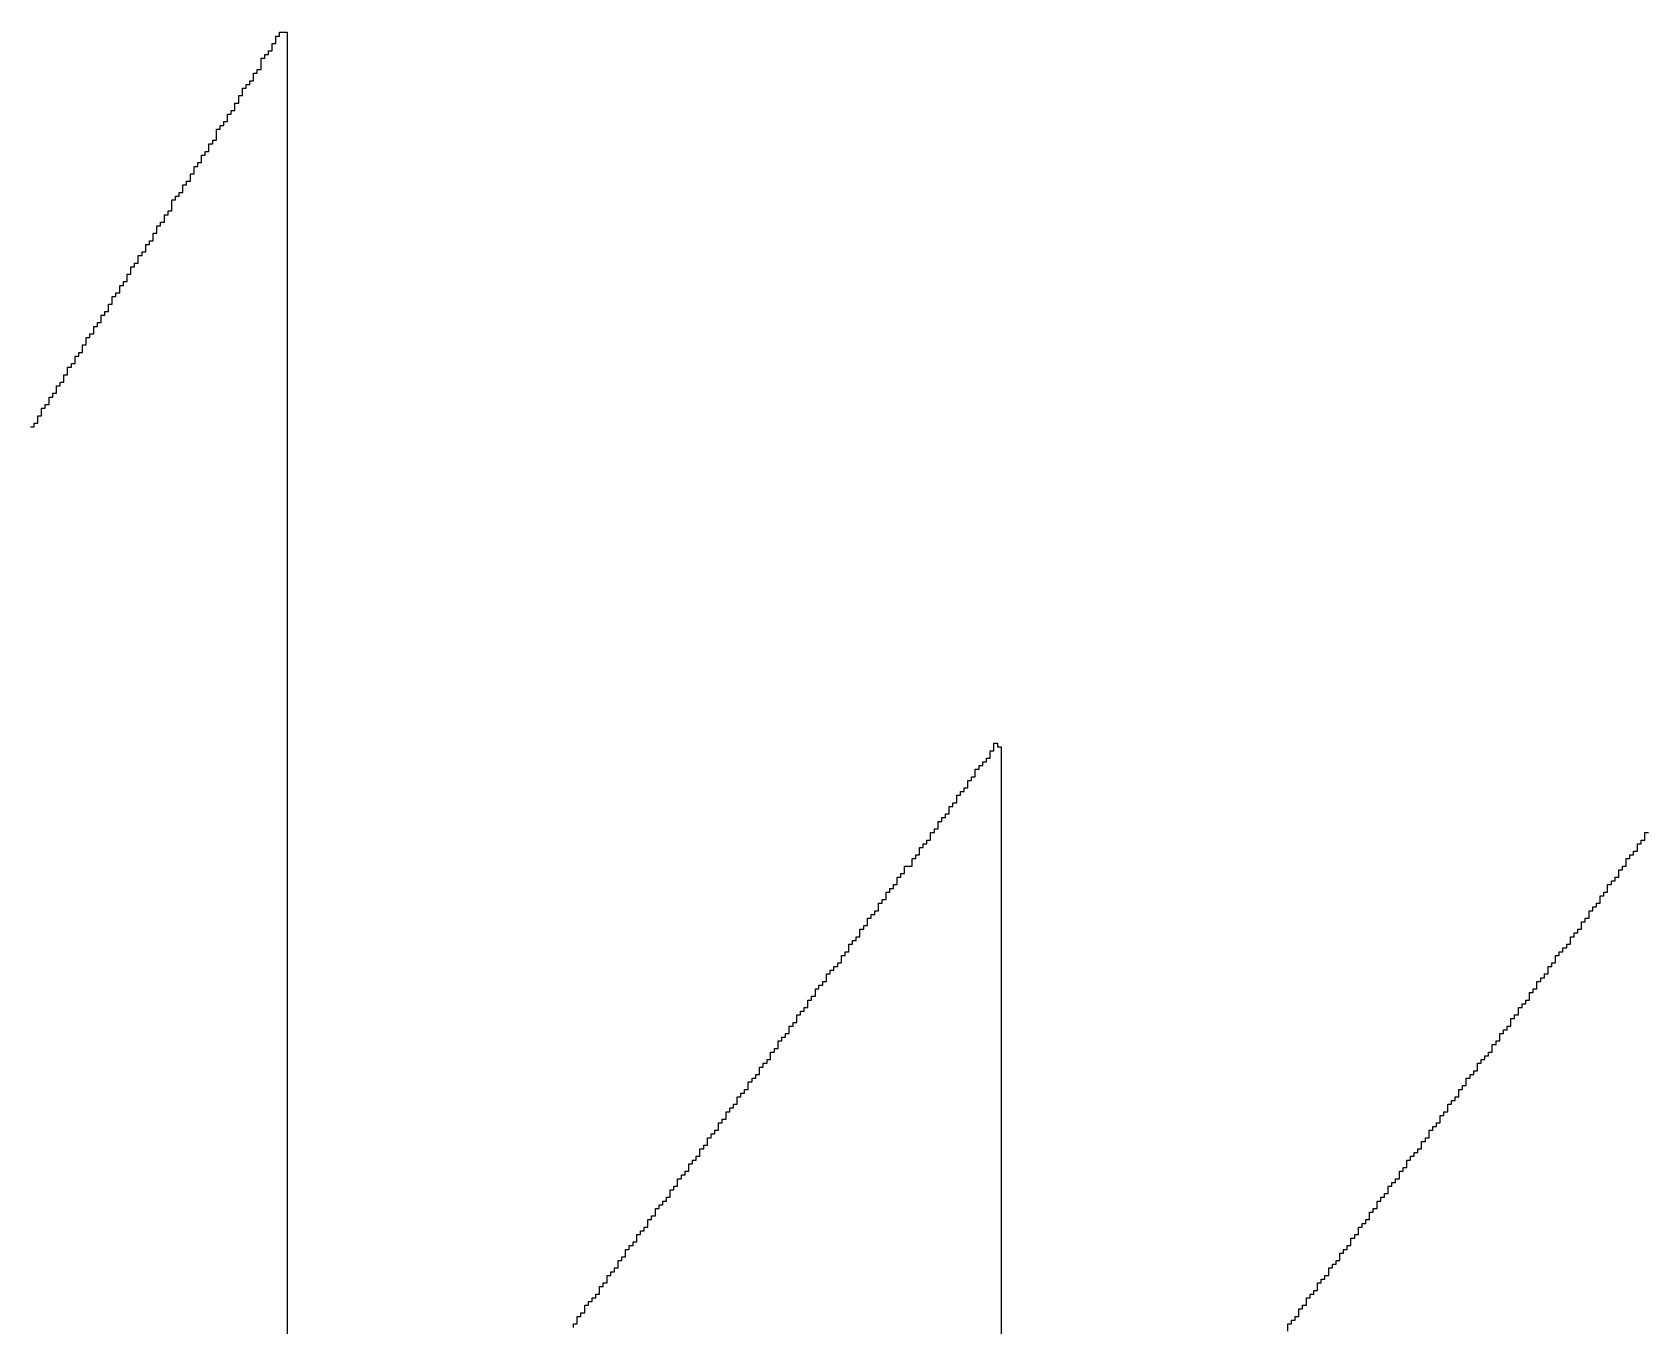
# Model space of a CAD drawing. Header units: millimetres. Extents: x -3.3 to 49.3, y -30.5 to 0.
# Drawn here: x 40.917 to 42.507, y -22.811 to -21.538 of the extents above; entities that cross this region are included whole.
import ezdxf

# ---------------------------------------------------------------- set-up
doc = ezdxf.new("R2010")
doc.units = ezdxf.units.MM
doc.layers.add('TopOverlay', color=2, linetype='Continuous')

msp = doc.modelspace()

# ---------------------------------------------------------------- linework, layer by layer
at = {"layer": 'TopOverlay'}
for p, q in [((41.1608, -21.5418), (41.1608, -21.5381)), ((41.1608, -21.5381), (41.1681, -21.5381)), ((41.1681, -21.5381), (41.1681, -23.1901)), ((41.1498, -21.5601), (41.1498, -21.5564)), ((41.1498, -21.5564), (41.1535, -21.5564)), ((41.1535, -21.5564), (41.1535, -21.5491)), ((41.1535, -21.5491), (41.1571, -21.5491)), ((41.1571, -21.5491), (41.1571, -21.5418)), ((41.1571, -21.5418), (41.1608, -21.5418)), ((41.1425, -21.5747), (41.1425, -21.5637)), ((41.1425, -21.5637), (41.1462, -21.5637)), ((41.1462, -21.5637), (41.1462, -21.5601)), ((41.1462, -21.5601), (41.1498, -21.5601)), ((41.1315, -21.5894), (41.1315, -21.5857)), ((41.1315, -21.5857), (41.1352, -21.5857)), ((41.1352, -21.5857), (41.1352, -21.5784)), ((41.1352, -21.5784), (41.1388, -21.5784)), ((41.1388, -21.5784), (41.1388, -21.5747)), ((41.1388, -21.5747), (41.1425, -21.5747)), ((41.1205, -21.6077), (41.1205, -21.6004)), ((41.1205, -21.6004), (41.1242, -21.6004)), ((41.1242, -21.6004), (41.1242, -21.593)), ((41.1242, -21.593), (41.1278, -21.593)), ((41.1278, -21.593), (41.1278, -21.5894)), ((41.1278, -21.5894), (41.1315, -21.5894)), ((41.1095, -21.626), (41.1095, -21.6187)), ((41.1095, -21.6187), (41.1132, -21.6187)), ((41.1132, -21.6187), (41.1132, -21.615)), ((41.1132, -21.615), (41.1168, -21.615)), ((41.1168, -21.615), (41.1168, -21.6077)), ((41.1168, -21.6077), (41.1205, -21.6077)), ((41.0985, -21.6443), (41.0985, -21.6333)), ((41.0985, -21.6333), (41.1022, -21.6333)), ((41.1022, -21.6333), (41.1022, -21.6297)), ((41.1022, -21.6297), (41.1059, -21.6297)), ((41.1059, -21.6297), (41.1059, -21.626)), ((41.1059, -21.626), (41.1095, -21.626)), ((41.0912, -21.6553), (41.0912, -21.648)), ((41.0912, -21.648), (41.0949, -21.648)), ((41.0949, -21.648), (41.0949, -21.6443)), ((41.0949, -21.6443), (41.0985, -21.6443)), ((41.0802, -21.67), (41.0802, -21.6663)), ((41.0802, -21.6663), (41.0839, -21.6663)), ((41.0839, -21.6663), (41.0839, -21.659)), ((41.0839, -21.659), (41.0875, -21.659)), ((41.0875, -21.659), (41.0875, -21.6553)), ((41.0875, -21.6553), (41.0912, -21.6553)), ((41.0729, -21.6846), (41.0729, -21.6773)), ((41.0729, -21.6773), (41.0766, -21.6773)), ((41.0766, -21.6773), (41.0766, -21.67)), ((41.0766, -21.67), (41.0802, -21.67)), ((41.0582, -21.7029), (41.0582, -21.6993)), ((41.0582, -21.6993), (41.0619, -21.6993)), ((41.0619, -21.6993), (41.0619, -21.6956)), ((41.0619, -21.6956), (41.0656, -21.6956)), ((41.0656, -21.6956), (41.0656, -21.6883)), ((41.0656, -21.6883), (41.0692, -21.6883)), ((41.0692, -21.6883), (41.0692, -21.6846)), ((41.0692, -21.6846), (41.0729, -21.6846)), ((41.0509, -21.7176), (41.0509, -21.7139)), ((41.0509, -21.7139), (41.0546, -21.7139)), ((41.0546, -21.7139), (41.0546, -21.7029)), ((41.0546, -21.7029), (41.0582, -21.7029)), ((41.0399, -21.7359), (41.0399, -21.7286)), ((41.0399, -21.7286), (41.0436, -21.7286)), ((41.0436, -21.7286), (41.0436, -21.7249)), ((41.0436, -21.7249), (41.0473, -21.7249)), ((41.0473, -21.7249), (41.0473, -21.7176)), ((41.0473, -21.7176), (41.0509, -21.7176)), ((41.0289, -21.7542), (41.0289, -21.7469)), ((41.0289, -21.7469), (41.0326, -21.7469)), ((41.0326, -21.7469), (41.0326, -21.7432)), ((41.0326, -21.7432), (41.0363, -21.7432)), ((41.0363, -21.7432), (41.0363, -21.7359)), ((41.0363, -21.7359), (41.0399, -21.7359)), ((41.0216, -21.7652), (41.0216, -21.7579)), ((41.0216, -21.7579), (41.0253, -21.7579)), ((41.0253, -21.7579), (41.0253, -21.7542)), ((41.0253, -21.7542), (41.0289, -21.7542)), ((41.0106, -21.7835), (41.0106, -21.7762)), ((41.0106, -21.7762), (41.0143, -21.7762)), ((41.0143, -21.7762), (41.0143, -21.7689)), ((41.0143, -21.7689), (41.0179, -21.7689)), ((41.0179, -21.7689), (41.0179, -21.7652)), ((41.0179, -21.7652), (41.0216, -21.7652)), ((40.9996, -21.7982), (40.9996, -21.7945)), ((40.9996, -21.7945), (41.0033, -21.7945)), ((41.0033, -21.7945), (41.0033, -21.7872)), ((41.0033, -21.7872), (41.007, -21.7872)), ((41.007, -21.7872), (41.007, -21.7835)), ((41.007, -21.7835), (41.0106, -21.7835)), ((40.9923, -21.8128), (40.9923, -21.8055)), ((40.9923, -21.8055), (40.996, -21.8055)), ((40.996, -21.8055), (40.996, -21.7982)), ((40.996, -21.7982), (40.9996, -21.7982)), ((40.9813, -21.8275), (40.9813, -21.8238)), ((40.9813, -21.8238), (40.985, -21.8238)), ((40.985, -21.8238), (40.985, -21.8165)), ((40.985, -21.8165), (40.9886, -21.8165)), ((40.9886, -21.8165), (40.9886, -21.8128)), ((40.9886, -21.8128), (40.9923, -21.8128)), ((40.9703, -21.8458), (40.9703, -21.8385)), ((40.9703, -21.8385), (40.974, -21.8385)), ((40.974, -21.8385), (40.974, -21.8348)), ((40.974, -21.8348), (40.9777, -21.8348)), ((40.9777, -21.8348), (40.9777, -21.8275)), ((40.9777, -21.8275), (40.9813, -21.8275)), ((40.9593, -21.8641), (40.9593, -21.8568)), ((40.9593, -21.8568), (40.963, -21.8568)), ((40.963, -21.8568), (40.963, -21.8531)), ((40.963, -21.8531), (40.9667, -21.8531)), ((40.9667, -21.8531), (40.9667, -21.8458)), ((40.9667, -21.8458), (40.9703, -21.8458)), ((40.952, -21.8751), (40.952, -21.8678)), ((40.952, -21.8678), (40.9557, -21.8678)), ((40.9557, -21.8678), (40.9557, -21.8641)), ((40.9557, -21.8641), (40.9593, -21.8641)), ((40.941, -21.8934), (40.941, -21.8861)), ((40.941, -21.8861), (40.9447, -21.8861)), ((40.9447, -21.8861), (40.9447, -21.8824)), ((40.9447, -21.8824), (40.9484, -21.8824)), ((40.9484, -21.8824), (40.9484, -21.8751)), ((40.9484, -21.8751), (40.952, -21.8751)), ((40.93, -21.9081), (40.93, -21.9044)), ((40.93, -21.9044), (40.9337, -21.9044)), ((40.9337, -21.9044), (40.9337, -21.8971)), ((40.9337, -21.8971), (40.9374, -21.8971)), ((40.9374, -21.8971), (40.9374, -21.8934)), ((40.9374, -21.8934), (40.941, -21.8934)), ((40.9227, -21.9227), (40.9227, -21.9154)), ((40.9227, -21.9154), (40.9264, -21.9154)), ((40.9264, -21.9154), (40.9264, -21.9081)), ((40.9264, -21.9081), (40.93, -21.9081)), ((40.9154, -21.9264), (40.919, -21.9264)), ((40.919, -21.9264), (40.919, -21.9227)), ((40.919, -21.9227), (40.9227, -21.9227)), ((41.8641, -22.2451), (41.8641, -22.2377)), ((41.8641, -22.2377), (41.8678, -22.2377)), ((41.8678, -22.2377), (41.8678, -22.2414)), ((41.8531, -22.2597), (41.8531, -22.256)), ((41.8531, -22.256), (41.8568, -22.256)), ((41.8568, -22.256), (41.8568, -22.2524)), ((41.8568, -22.2524), (41.8604, -22.2524)), ((41.8604, -22.2524), (41.8604, -22.2451)), ((41.8604, -22.2451), (41.8641, -22.2451)), ((41.8678, -22.2414), (41.8714, -22.2414)), ((41.8714, -22.2414), (41.8714, -23.1938)), ((41.8421, -22.2744), (41.8421, -22.2707)), ((41.8421, -22.2707), (41.8458, -22.2707)), ((41.8458, -22.2707), (41.8458, -22.2634)), ((41.8458, -22.2634), (41.8495, -22.2634)), ((41.8495, -22.2634), (41.8495, -22.2597)), ((41.8495, -22.2597), (41.8531, -22.2597)), ((41.8311, -22.289), (41.8311, -22.2853)), ((41.8311, -22.2853), (41.8348, -22.2853)), ((41.8348, -22.2853), (41.8348, -22.2817)), ((41.8348, -22.2817), (41.8385, -22.2817)), ((41.8385, -22.2817), (41.8385, -22.2744)), ((41.8385, -22.2744), (41.8421, -22.2744)), ((41.8201, -22.3073), (41.8201, -22.3)), ((41.8201, -22.3), (41.8238, -22.3)), ((41.8238, -22.3), (41.8238, -22.2963)), ((41.8238, -22.2963), (41.8275, -22.2963)), ((41.8275, -22.2963), (41.8275, -22.289)), ((41.8275, -22.289), (41.8311, -22.289)), ((41.8092, -22.322), (41.8092, -22.3147)), ((41.8092, -22.3147), (41.8128, -22.3147)), ((41.8128, -22.3147), (41.8128, -22.311)), ((41.8128, -22.311), (41.8165, -22.311)), ((41.8165, -22.311), (41.8165, -22.3073)), ((41.8165, -22.3073), (41.8201, -22.3073)), ((41.7982, -22.3366), (41.7982, -22.333)), ((41.7982, -22.333), (41.8018, -22.333)), ((41.8018, -22.333), (41.8018, -22.3256)), ((41.8018, -22.3256), (41.8055, -22.3256)), ((41.8055, -22.3256), (41.8055, -22.322)), ((41.8055, -22.322), (41.8092, -22.322)), ((42.5015, -22.3366), (42.5015, -22.333)), ((42.5015, -22.333), (42.5051, -22.333)), ((42.5051, -22.333), (42.5051, -22.3256)), ((42.5051, -22.3256), (42.5088, -22.3256)), ((41.7835, -22.3586), (41.7835, -22.3513)), ((41.7835, -22.3513), (41.7872, -22.3513)), ((41.7872, -22.3513), (41.7872, -22.3476)), ((41.7872, -22.3476), (41.7908, -22.3476)), ((41.7908, -22.3476), (41.7908, -22.3403)), ((41.7908, -22.3403), (41.7945, -22.3403)), ((41.7945, -22.3403), (41.7945, -22.3366)), ((41.7945, -22.3366), (41.7982, -22.3366)), ((42.4868, -22.3586), (42.4868, -22.3513)), ((42.4868, -22.3513), (42.4905, -22.3513)), ((42.4905, -22.3513), (42.4905, -22.3476)), ((42.4905, -22.3476), (42.4941, -22.3476)), ((42.4941, -22.3476), (42.4941, -22.344)), ((42.4941, -22.344), (42.4978, -22.344)), ((42.4978, -22.344), (42.4978, -22.3366)), ((42.4978, -22.3366), (42.5015, -22.3366)), ((41.7725, -22.3696), (41.7725, -22.3659)), ((41.7725, -22.3659), (41.7762, -22.3659)), ((41.7762, -22.3659), (41.7762, -22.3586)), ((41.7762, -22.3586), (41.7835, -22.3586)), ((42.4795, -22.3696), (42.4795, -22.3623)), ((42.4795, -22.3623), (42.4832, -22.3623)), ((42.4832, -22.3623), (42.4832, -22.3586)), ((42.4832, -22.3586), (42.4868, -22.3586)), ((41.7615, -22.3843), (41.7615, -22.3806)), ((41.7615, -22.3806), (41.7652, -22.3806)), ((41.7652, -22.3806), (41.7652, -22.3769)), ((41.7652, -22.3769), (41.7689, -22.3769)), ((41.7689, -22.3769), (41.7689, -22.3696)), ((41.7689, -22.3696), (41.7725, -22.3696)), ((42.4685, -22.3843), (42.4685, -22.3769)), ((42.4685, -22.3769), (42.4722, -22.3769)), ((42.4722, -22.3769), (42.4722, -22.3733)), ((42.4722, -22.3733), (42.4758, -22.3733)), ((42.4758, -22.3733), (42.4758, -22.3696)), ((42.4758, -22.3696), (42.4795, -22.3696)), ((41.7505, -22.4026), (41.7505, -22.3952)), ((41.7505, -22.3952), (41.7542, -22.3952)), ((41.7542, -22.3952), (41.7542, -22.3916)), ((41.7542, -22.3916), (41.7579, -22.3916)), ((41.7579, -22.3916), (41.7579, -22.3843)), ((41.7579, -22.3843), (41.7615, -22.3843)), ((42.4538, -22.4026), (42.4538, -22.3989)), ((42.4538, -22.3989), (42.4575, -22.3989)), ((42.4575, -22.3989), (42.4575, -22.3952)), ((42.4575, -22.3952), (42.4612, -22.3952)), ((42.4612, -22.3952), (42.4612, -22.3879)), ((42.4612, -22.3879), (42.4648, -22.3879)), ((42.4648, -22.3879), (42.4648, -22.3843)), ((42.4648, -22.3843), (42.4685, -22.3843)), ((41.7396, -22.4172), (41.7396, -22.4099)), ((41.7396, -22.4099), (41.7432, -22.4099)), ((41.7432, -22.4099), (41.7432, -22.4062)), ((41.7432, -22.4062), (41.7469, -22.4062)), ((41.7469, -22.4062), (41.7469, -22.4026)), ((41.7469, -22.4026), (41.7505, -22.4026)), ((42.4429, -22.4209), (42.4429, -22.4136)), ((42.4429, -22.4136), (42.4465, -22.4136)), ((42.4465, -22.4136), (42.4465, -22.4099)), ((42.4465, -22.4099), (42.4502, -22.4099)), ((42.4502, -22.4099), (42.4502, -22.4026)), ((42.4502, -22.4026), (42.4538, -22.4026)), ((41.7286, -22.4319), (41.7286, -22.4282)), ((41.7286, -22.4282), (41.7322, -22.4282)), ((41.7322, -22.4282), (41.7322, -22.4209)), ((41.7322, -22.4209), (41.7359, -22.4209)), ((41.7359, -22.4209), (41.7359, -22.4172)), ((41.7359, -22.4172), (41.7396, -22.4172)), ((42.4319, -22.4355), (42.4319, -22.4282)), ((42.4319, -22.4282), (42.4355, -22.4282)), ((42.4355, -22.4282), (42.4355, -22.4245)), ((42.4355, -22.4245), (42.4392, -22.4245)), ((42.4392, -22.4245), (42.4392, -22.4209)), ((42.4392, -22.4209), (42.4429, -22.4209)), ((41.7139, -22.4538), (41.7139, -22.4465)), ((41.7139, -22.4465), (41.7176, -22.4465)), ((41.7176, -22.4465), (41.7176, -22.4429)), ((41.7176, -22.4429), (41.7212, -22.4429)), ((41.7212, -22.4429), (41.7212, -22.4355)), ((41.7212, -22.4355), (41.7249, -22.4355)), ((41.7249, -22.4355), (41.7249, -22.4319)), ((41.7249, -22.4319), (41.7286, -22.4319)), ((42.4172, -22.4538), (42.4172, -22.4465)), ((42.4172, -22.4465), (42.4209, -22.4465)), ((42.4209, -22.4465), (42.4209, -22.4429)), ((42.4209, -22.4429), (42.4245, -22.4429)), ((42.4245, -22.4429), (42.4245, -22.4392)), ((42.4245, -22.4392), (42.4282, -22.4392)), ((42.4282, -22.4392), (42.4282, -22.4355)), ((42.4282, -22.4355), (42.4319, -22.4355)), ((41.7029, -22.4648), (41.7029, -22.4612)), ((41.7029, -22.4612), (41.7066, -22.4612)), ((41.7066, -22.4612), (41.7066, -22.4575)), ((41.7066, -22.4575), (41.7103, -22.4575)), ((41.7103, -22.4575), (41.7103, -22.4538)), ((41.7103, -22.4538), (41.7139, -22.4538)), ((42.4099, -22.4648), (42.4099, -22.4575)), ((42.4099, -22.4575), (42.4136, -22.4575)), ((42.4136, -22.4575), (42.4136, -22.4538)), ((42.4136, -22.4538), (42.4172, -22.4538)), ((41.6919, -22.4795), (41.6919, -22.4758)), ((41.6919, -22.4758), (41.6956, -22.4758)), ((41.6956, -22.4758), (41.6956, -22.4722)), ((41.6956, -22.4722), (41.6993, -22.4722)), ((41.6993, -22.4722), (41.6993, -22.4648)), ((41.6993, -22.4648), (41.7029, -22.4648)), ((42.3989, -22.4795), (42.3989, -22.4722)), ((42.3989, -22.4722), (42.4026, -22.4722)), ((42.4026, -22.4722), (42.4026, -22.4685)), ((42.4026, -22.4685), (42.4062, -22.4685)), ((42.4062, -22.4685), (42.4062, -22.4648)), ((42.4062, -22.4648), (42.4099, -22.4648)), ((41.681, -22.4978), (41.681, -22.4905)), ((41.681, -22.4905), (41.6846, -22.4905)), ((41.6846, -22.4905), (41.6846, -22.4868)), ((41.6846, -22.4868), (41.6883, -22.4868)), ((41.6883, -22.4868), (41.6883, -22.4795)), ((41.6883, -22.4795), (41.6919, -22.4795)), ((42.3842, -22.4978), (42.3842, -22.4941)), ((42.3842, -22.4941), (42.3879, -22.4941)), ((42.3879, -22.4941), (42.3879, -22.4905)), ((42.3879, -22.4905), (42.3916, -22.4905)), ((42.3916, -22.4905), (42.3916, -22.4832)), ((42.3916, -22.4832), (42.3952, -22.4832)), ((42.3952, -22.4832), (42.3952, -22.4795)), ((42.3952, -22.4795), (42.3989, -22.4795)), ((41.67, -22.5125), (41.67, -22.5051)), ((41.67, -22.5051), (41.6736, -22.5051)), ((41.6736, -22.5051), (41.6736, -22.5015)), ((41.6736, -22.5015), (41.6773, -22.5015)), ((41.6773, -22.5015), (41.6773, -22.4978)), ((41.6773, -22.4978), (41.681, -22.4978)), ((42.3733, -22.5161), (42.3733, -22.5088)), ((42.3733, -22.5088), (42.3769, -22.5088)), ((42.3769, -22.5088), (42.3769, -22.5051)), ((42.3769, -22.5051), (42.3806, -22.5051)), ((42.3806, -22.5051), (42.3806, -22.4978)), ((42.3806, -22.4978), (42.3842, -22.4978)), ((41.659, -22.5271), (41.659, -22.5234)), ((41.659, -22.5234), (41.6626, -22.5234)), ((41.6626, -22.5234), (41.6626, -22.5161)), ((41.6626, -22.5161), (41.6663, -22.5161)), ((41.6663, -22.5161), (41.6663, -22.5125)), ((41.6663, -22.5125), (41.67, -22.5125)), ((42.3623, -22.5308), (42.3623, -22.5234)), ((42.3623, -22.5234), (42.3659, -22.5234)), ((42.3659, -22.5234), (42.3659, -22.5198)), ((42.3659, -22.5198), (42.3696, -22.5198)), ((42.3696, -22.5198), (42.3696, -22.5161)), ((42.3696, -22.5161), (42.3733, -22.5161)), ((41.6443, -22.5491), (41.6443, -22.5418)), ((41.6443, -22.5418), (41.648, -22.5418)), ((41.648, -22.5418), (41.648, -22.5381)), ((41.648, -22.5381), (41.6516, -22.5381)), ((41.6516, -22.5381), (41.6516, -22.5308)), ((41.6516, -22.5308), (41.6553, -22.5308)), ((41.6553, -22.5308), (41.6553, -22.5271)), ((41.6553, -22.5271), (41.659, -22.5271)), ((42.3513, -22.5454), (42.3513, -22.5418)), ((42.3513, -22.5418), (42.3549, -22.5418)), ((42.3549, -22.5418), (42.3549, -22.5344)), ((42.3549, -22.5344), (42.3586, -22.5344)), ((42.3586, -22.5344), (42.3586, -22.5308)), ((42.3586, -22.5308), (42.3623, -22.5308)), ((41.6333, -22.5637), (41.6333, -22.5564)), ((41.6333, -22.5564), (41.637, -22.5564)), ((41.637, -22.5564), (41.637, -22.5527)), ((41.637, -22.5527), (41.6407, -22.5527)), ((41.6407, -22.5527), (41.6407, -22.5491)), ((41.6407, -22.5491), (41.6443, -22.5491)), ((42.3403, -22.5601), (42.3403, -22.5527)), ((42.3403, -22.5527), (42.344, -22.5527)), ((42.344, -22.5527), (42.344, -22.5491)), ((42.344, -22.5491), (42.3476, -22.5491)), ((42.3476, -22.5491), (42.3476, -22.5454)), ((42.3476, -22.5454), (42.3513, -22.5454)), ((41.6223, -22.5784), (41.6223, -22.5711)), ((41.6223, -22.5711), (41.626, -22.5711)), ((41.626, -22.5711), (41.626, -22.5674)), ((41.626, -22.5674), (41.6297, -22.5674)), ((41.6297, -22.5674), (41.6297, -22.5637)), ((41.6297, -22.5637), (41.6333, -22.5637)), ((42.3293, -22.5747), (42.3293, -22.5674)), ((42.3293, -22.5674), (42.333, -22.5674)), ((42.333, -22.5674), (42.333, -22.5637)), ((42.333, -22.5637), (42.3366, -22.5637)), ((42.3366, -22.5637), (42.3366, -22.5601)), ((42.3366, -22.5601), (42.3403, -22.5601)), ((41.6114, -22.593), (41.6114, -22.5857)), ((41.6114, -22.5857), (41.615, -22.5857)), ((41.615, -22.5857), (41.615, -22.5821)), ((41.615, -22.5821), (41.6187, -22.5821)), ((41.6187, -22.5821), (41.6187, -22.5784)), ((41.6187, -22.5784), (41.6223, -22.5784)), ((42.3147, -22.593), (42.3147, -22.5894)), ((42.3147, -22.5894), (42.3183, -22.5894)), ((42.3183, -22.5894), (42.3183, -22.5857)), ((42.3183, -22.5857), (42.322, -22.5857)), ((42.322, -22.5857), (42.322, -22.5784)), ((42.322, -22.5784), (42.3256, -22.5784)), ((42.3256, -22.5784), (42.3256, -22.5747)), ((42.3256, -22.5747), (42.3293, -22.5747)), ((41.6004, -22.6077), (41.6004, -22.6004)), ((41.6004, -22.6004), (41.604, -22.6004)), ((41.604, -22.6004), (41.604, -22.5967)), ((41.604, -22.5967), (41.6077, -22.5967)), ((41.6077, -22.5967), (41.6077, -22.593)), ((41.6077, -22.593), (41.6114, -22.593)), ((42.3037, -22.6114), (42.3037, -22.604)), ((42.3037, -22.604), (42.3073, -22.604)), ((42.3073, -22.604), (42.3073, -22.6004)), ((42.3073, -22.6004), (42.311, -22.6004)), ((42.311, -22.6004), (42.311, -22.593)), ((42.311, -22.593), (42.3147, -22.593)), ((41.5894, -22.6223), (41.5894, -22.6187)), ((41.5894, -22.6187), (41.593, -22.6187)), ((41.593, -22.6187), (41.593, -22.6114)), ((41.593, -22.6114), (41.5967, -22.6114)), ((41.5967, -22.6114), (41.5967, -22.6077)), ((41.5967, -22.6077), (41.6004, -22.6077)), ((42.2927, -22.626), (42.2927, -22.6187)), ((42.2927, -22.6187), (42.2963, -22.6187)), ((42.2963, -22.6187), (42.2963, -22.615)), ((42.2963, -22.615), (42.3, -22.615)), ((42.3, -22.615), (42.3, -22.6114)), ((42.3, -22.6114), (42.3037, -22.6114)), ((41.5747, -22.6443), (41.5747, -22.637)), ((41.5747, -22.637), (41.5784, -22.637)), ((41.5784, -22.637), (41.5784, -22.6333)), ((41.5784, -22.6333), (41.5821, -22.6333)), ((41.5821, -22.6333), (41.5821, -22.626)), ((41.5821, -22.626), (41.5857, -22.626)), ((41.5857, -22.626), (41.5857, -22.6223)), ((41.5857, -22.6223), (41.5894, -22.6223)), ((42.2817, -22.6407), (42.2817, -22.637)), ((42.2817, -22.637), (42.2853, -22.637)), ((42.2853, -22.637), (42.2853, -22.6297)), ((42.2853, -22.6297), (42.289, -22.6297)), ((42.289, -22.6297), (42.289, -22.626)), ((42.289, -22.626), (42.2927, -22.626)), ((41.5637, -22.659), (41.5637, -22.6516)), ((41.5637, -22.6516), (41.5674, -22.6516)), ((41.5674, -22.6516), (41.5674, -22.648)), ((41.5674, -22.648), (41.5711, -22.648)), ((41.5711, -22.648), (41.5711, -22.6443)), ((41.5711, -22.6443), (41.5747, -22.6443)), ((42.2707, -22.6553), (42.2707, -22.648)), ((42.2707, -22.648), (42.2744, -22.648)), ((42.2744, -22.648), (42.2744, -22.6443)), ((42.2744, -22.6443), (42.278, -22.6443)), ((42.278, -22.6443), (42.278, -22.6407)), ((42.278, -22.6407), (42.2817, -22.6407)), ((41.5527, -22.6736), (41.5527, -22.6663)), ((41.5527, -22.6663), (41.5564, -22.6663)), ((41.5564, -22.6663), (41.5564, -22.6626)), ((41.5564, -22.6626), (41.5601, -22.6626)), ((41.5601, -22.6626), (41.5601, -22.659)), ((41.5601, -22.659), (41.5637, -22.659)), ((42.2597, -22.67), (42.2597, -22.6663)), ((42.2597, -22.6663), (42.2634, -22.6663)), ((42.2634, -22.6663), (42.2634, -22.659)), ((42.2634, -22.659), (42.267, -22.659)), ((42.267, -22.659), (42.267, -22.6553)), ((42.267, -22.6553), (42.2707, -22.6553)), ((41.5418, -22.6883), (41.5418, -22.6846)), ((41.5418, -22.6846), (41.5454, -22.6846)), ((41.5454, -22.6846), (41.5454, -22.6773)), ((41.5454, -22.6773), (41.5491, -22.6773)), ((41.5491, -22.6773), (41.5491, -22.6736)), ((41.5491, -22.6736), (41.5527, -22.6736)), ((42.2451, -22.6883), (42.2451, -22.6846)), ((42.2451, -22.6846), (42.2487, -22.6846)), ((42.2487, -22.6846), (42.2487, -22.681)), ((42.2487, -22.681), (42.2524, -22.681)), ((42.2524, -22.681), (42.2524, -22.6736)), ((42.2524, -22.6736), (42.256, -22.6736)), ((42.256, -22.6736), (42.256, -22.67)), ((42.256, -22.67), (42.2597, -22.67)), ((41.5308, -22.7029), (41.5308, -22.6956)), ((41.5308, -22.6956), (41.5344, -22.6956)), ((41.5344, -22.6956), (41.5344, -22.6919)), ((41.5344, -22.6919), (41.5381, -22.6919)), ((41.5381, -22.6919), (41.5381, -22.6883)), ((41.5381, -22.6883), (41.5418, -22.6883)), ((42.2341, -22.7066), (42.2341, -22.6993)), ((42.2341, -22.6993), (42.2377, -22.6993)), ((42.2377, -22.6993), (42.2377, -22.6956)), ((42.2377, -22.6956), (42.2414, -22.6956)), ((42.2414, -22.6956), (42.2414, -22.6883)), ((42.2414, -22.6883), (42.2451, -22.6883)), ((41.5198, -22.7176), (41.5198, -22.7139)), ((41.5198, -22.7139), (41.5234, -22.7139)), ((41.5234, -22.7139), (41.5234, -22.7066)), ((41.5234, -22.7066), (41.5271, -22.7066)), ((41.5271, -22.7066), (41.5271, -22.7029)), ((41.5271, -22.7029), (41.5308, -22.7029)), ((42.2231, -22.7212), (42.2231, -22.7139)), ((42.2231, -22.7139), (42.2267, -22.7139)), ((42.2267, -22.7139), (42.2267, -22.7103)), ((42.2267, -22.7103), (42.2304, -22.7103)), ((42.2304, -22.7103), (42.2304, -22.7066)), ((42.2304, -22.7066), (42.2341, -22.7066)), ((41.5051, -22.7359), (41.5051, -22.7322)), ((41.5051, -22.7322), (41.5088, -22.7322)), ((41.5088, -22.7322), (41.5088, -22.7286)), ((41.5088, -22.7286), (41.5125, -22.7286)), ((41.5125, -22.7286), (41.5125, -22.7212)), ((41.5125, -22.7212), (41.5161, -22.7212)), ((41.5161, -22.7212), (41.5161, -22.7176)), ((41.5161, -22.7176), (41.5198, -22.7176)), ((42.2121, -22.7359), (42.2121, -22.7322)), ((42.2121, -22.7322), (42.2157, -22.7322)), ((42.2157, -22.7322), (42.2157, -22.7249)), ((42.2157, -22.7249), (42.2194, -22.7249)), ((42.2194, -22.7249), (42.2194, -22.7212)), ((42.2194, -22.7212), (42.2231, -22.7212)), ((41.4941, -22.7542), (41.4941, -22.7469)), ((41.4941, -22.7469), (41.4978, -22.7469)), ((41.4978, -22.7469), (41.4978, -22.7432)), ((41.4978, -22.7432), (41.5015, -22.7432)), ((41.5015, -22.7432), (41.5015, -22.7359)), ((41.5015, -22.7359), (41.5051, -22.7359)), ((42.2011, -22.7505), (42.2011, -22.7469)), ((42.2011, -22.7469), (42.2048, -22.7469)), ((42.2048, -22.7469), (42.2048, -22.7396)), ((42.2048, -22.7396), (42.2084, -22.7396)), ((42.2084, -22.7396), (42.2084, -22.7359)), ((42.2084, -22.7359), (42.2121, -22.7359)), ((41.4832, -22.7689), (41.4832, -22.7615)), ((41.4832, -22.7615), (41.4868, -22.7615)), ((41.4868, -22.7615), (41.4868, -22.7579)), ((41.4868, -22.7579), (41.4905, -22.7579)), ((41.4905, -22.7579), (41.4905, -22.7542)), ((41.4905, -22.7542), (41.4941, -22.7542)), ((42.1901, -22.7652), (42.1901, -22.7615)), ((42.1901, -22.7615), (42.1938, -22.7615)), ((42.1938, -22.7615), (42.1938, -22.7542)), ((42.1938, -22.7542), (42.1974, -22.7542)), ((42.1974, -22.7542), (42.1974, -22.7505)), ((42.1974, -22.7505), (42.2011, -22.7505)), ((41.4722, -22.7835), (41.4722, -22.7799)), ((41.4722, -22.7799), (41.4758, -22.7799)), ((41.4758, -22.7799), (41.4758, -22.7725)), ((41.4758, -22.7725), (41.4795, -22.7725)), ((41.4795, -22.7725), (41.4795, -22.7689)), ((41.4795, -22.7689), (41.4832, -22.7689)), ((42.1755, -22.7835), (42.1755, -22.7799)), ((42.1755, -22.7799), (42.1791, -22.7799)), ((42.1791, -22.7799), (42.1791, -22.7762)), ((42.1791, -22.7762), (42.1828, -22.7762)), ((42.1828, -22.7762), (42.1828, -22.7689)), ((42.1828, -22.7689), (42.1864, -22.7689)), ((42.1864, -22.7689), (42.1864, -22.7652)), ((42.1864, -22.7652), (42.1901, -22.7652)), ((41.4612, -22.7982), (41.4612, -22.7908)), ((41.4612, -22.7908), (41.4648, -22.7908)), ((41.4648, -22.7908), (41.4648, -22.7872)), ((41.4648, -22.7872), (41.4685, -22.7872)), ((41.4685, -22.7872), (41.4685, -22.7835)), ((41.4685, -22.7835), (41.4722, -22.7835)), ((42.1645, -22.8018), (42.1645, -22.7945)), ((42.1645, -22.7945), (42.1681, -22.7945)), ((42.1681, -22.7945), (42.1681, -22.7908)), ((42.1681, -22.7908), (42.1718, -22.7908)), ((42.1718, -22.7908), (42.1718, -22.7835)), ((42.1718, -22.7835), (42.1755, -22.7835)), ((41.4502, -22.8128), (41.4502, -22.8092)), ((41.4502, -22.8092), (41.4538, -22.8092)), ((41.4538, -22.8092), (41.4538, -22.8018)), ((41.4538, -22.8018), (41.4575, -22.8018)), ((41.4575, -22.8018), (41.4575, -22.7982)), ((41.4575, -22.7982), (41.4612, -22.7982)), ((42.1535, -22.8165), (42.1535, -22.8092)), ((42.1535, -22.8092), (42.1571, -22.8092)), ((42.1571, -22.8092), (42.1571, -22.8055)), ((42.1571, -22.8055), (42.1608, -22.8055)), ((42.1608, -22.8055), (42.1608, -22.8018)), ((42.1608, -22.8018), (42.1645, -22.8018))]:
    msp.add_line(p, q, dxfattribs=at)

doc.saveas('drawing.dxf')
